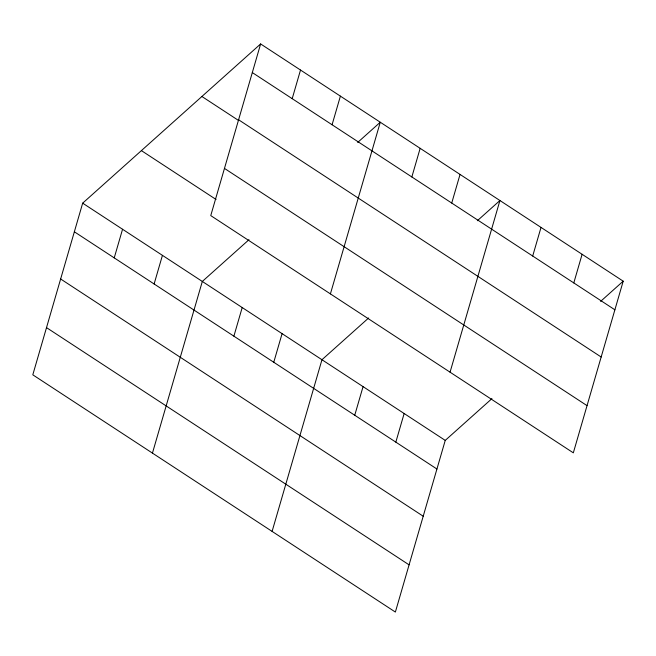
<?xml version="1.0" encoding="UTF-8"?>
<svg xmlns="http://www.w3.org/2000/svg" width="656" height="656" viewBox="0 0 656 656"><rect width="100%" height="100%" fill="white"/><g stroke="black" fill="none" stroke-linecap="round" stroke-linejoin="round"><path stroke-width="0.98" d="M260.629 43.944L210.756 215.603L573.328 452.837L623.2 281.178L260.629 43.944L82.672 203.163L32.8 374.822L395.371 612.056L445.244 440.397L491.926 398.635M114.234 257.882L122.557 229.256M154.119 283.982L162.434 255.356M152.446 453.107L202.319 281.449L249.001 239.686M292.199 98.671L300.514 70.044M233.889 336.167L242.203 307.541M332.075 124.763L340.398 96.137M273.765 362.268L282.088 333.642M330.403 293.896L380.275 122.237L357.692 142.442M272.101 531.393L321.965 359.734L368.647 317.971M411.845 176.956L420.16 148.33M354.74 415.248L363.063 386.622M451.73 203.048L460.045 174.422M395.83 442.136L404.153 413.51M450.057 372.182L499.929 200.523L477.338 220.728M532.697 256.037L541.02 227.411M573.795 282.925L582.11 254.29M600.617 301.391L623.2 281.178M252.314 72.57L614.885 309.804M238.595 119.777L601.167 357.012M201.9 96.489L238.39 120.36M224.467 168.403L587.038 405.638M141.401 150.618L216.07 199.481M82.672 203.163L445.244 440.397M74.358 231.789L436.929 469.024M60.639 278.989L423.21 516.223M46.51 327.623L409.082 564.849"/></g></svg>
